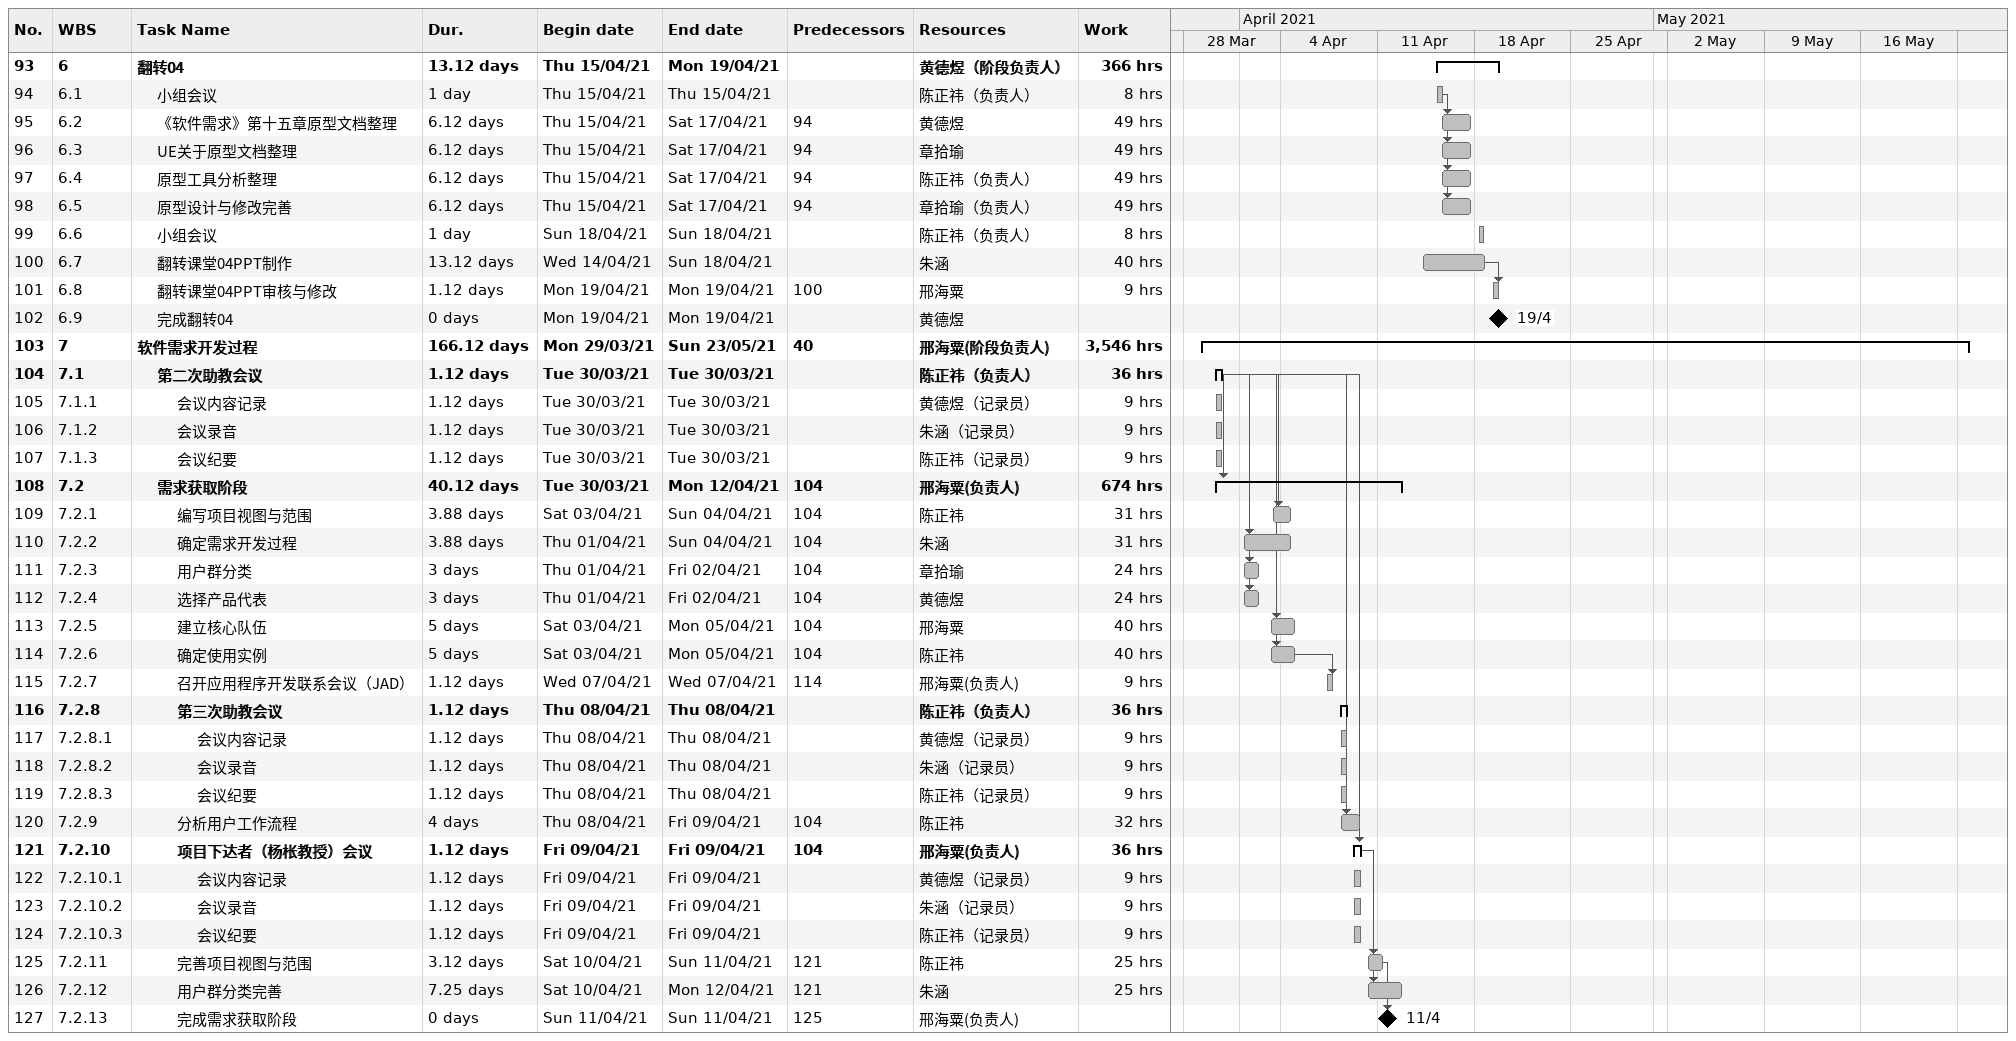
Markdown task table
| ID | WBS | Task | Duration | Start | Finish | Predecessors | Resources | Work (h) |
|---|---|---|---|---|---|---|---|---|
| 93 | 6 | **翻转04** | 13.12d | 2021-04-15 | 2021-04-19 |  | 黄德煜（阶段负责人） | 366 |
| 94 | 6.1 | 小组会议 | 1d | 2021-04-15 | 2021-04-15 |  | 陈正祎（负责人） | 8 |
| 95 | 6.2 | 《软件需求》第十五章原型文档整理 | 6.12d | 2021-04-15 | 2021-04-17 | 94 | 黄德煜 | 49 |
| 96 | 6.3 | UE关于原型文档整理 | 6.12d | 2021-04-15 | 2021-04-17 | 94 | 章拾瑜 | 49 |
| 97 | 6.4 | 原型工具分析整理 | 6.12d | 2021-04-15 | 2021-04-17 | 94 | 陈正祎（负责人） | 49 |
| 98 | 6.5 | 原型设计与修改完善 | 6.12d | 2021-04-15 | 2021-04-17 | 94 | 章拾瑜（负责人） | 49 |
| 99 | 6.6 | 小组会议 | 1d | 2021-04-18 | 2021-04-18 |  | 陈正祎（负责人） | 8 |
| 100 | 6.7 | 翻转课堂04PPT制作 | 13.12d | 2021-04-14 | 2021-04-18 |  | 朱涵 | 40 |
| 101 | 6.8 | 翻转课堂04PPT审核与修改 | 1.12d | 2021-04-19 | 2021-04-19 | 100 | 邢海粟 | 9 |
| 102 | 6.9 | 完成翻转04 | 0d | 2021-04-19 | 2021-04-19 |  | 黄德煜 |  |
| 103 | 7 | **软件需求开发过程** | 166.12d | 2021-03-29 | 2021-05-23 | 40 | 邢海粟(阶段负责人) | 3546 |
| 104 | 7.1 | **第二次助教会议** | 1.12d | 2021-03-30 | 2021-03-30 |  | 陈正祎（负责人） | 36 |
| 105 | 7.1.1 | 会议内容记录 | 1.12d | 2021-03-30 | 2021-03-30 |  | 黄德煜（记录员） | 9 |
| 106 | 7.1.2 | 会议录音 | 1.12d | 2021-03-30 | 2021-03-30 |  | 朱涵（记录员） | 9 |
| 107 | 7.1.3 | 会议纪要 | 1.12d | 2021-03-30 | 2021-03-30 |  | 陈正祎（记录员） | 9 |
| 108 | 7.2 | **需求获取阶段** | 40.12d | 2021-03-30 | 2021-04-12 | 104 | 邢海粟(负责人) | 674 |
| 109 | 7.2.1 | 编写项目视图与范围 | 3.88d | 2021-04-03 | 2021-04-04 | 104 | 陈正祎 | 31 |
| 110 | 7.2.2 | 确定需求开发过程 | 3.88d | 2021-04-01 | 2021-04-04 | 104 | 朱涵 | 31 |
| 111 | 7.2.3 | 用户群分类 | 3d | 2021-04-01 | 2021-04-02 | 104 | 章拾瑜 | 24 |
| 112 | 7.2.4 | 选择产品代表 | 3d | 2021-04-01 | 2021-04-02 | 104 | 黄德煜 | 24 |
| 113 | 7.2.5 | 建立核心队伍 | 5d | 2021-04-03 | 2021-04-05 | 104 | 邢海粟 | 40 |
| 114 | 7.2.6 | 确定使用实例 | 5d | 2021-04-03 | 2021-04-05 | 104 | 陈正祎 | 40 |
| 115 | 7.2.7 | 召开应用程序开发联系会议（JAD） | 1.12d | 2021-04-07 | 2021-04-07 | 114 | 邢海粟(负责人) | 9 |
| 116 | 7.2.8 | **第三次助教会议** | 1.12d | 2021-04-08 | 2021-04-08 |  | 陈正祎（负责人） | 36 |
| 117 | 7.2.8.1 | 会议内容记录 | 1.12d | 2021-04-08 | 2021-04-08 |  | 黄德煜（记录员） | 9 |
| 118 | 7.2.8.2 | 会议录音 | 1.12d | 2021-04-08 | 2021-04-08 |  | 朱涵（记录员） | 9 |
| 119 | 7.2.8.3 | 会议纪要 | 1.12d | 2021-04-08 | 2021-04-08 |  | 陈正祎（记录员） | 9 |
| 120 | 7.2.9 | 分析用户工作流程 | 4d | 2021-04-08 | 2021-04-09 | 104 | 陈正祎 | 32 |
| 121 | 7.2.10 | **项目下达者（杨枨教授）会议** | 1.12d | 2021-04-09 | 2021-04-09 | 104 | 邢海粟(负责人) | 36 |
| 122 | 7.2.10.1 | 会议内容记录 | 1.12d | 2021-04-09 | 2021-04-09 |  | 黄德煜（记录员） | 9 |
| 123 | 7.2.10.2 | 会议录音 | 1.12d | 2021-04-09 | 2021-04-09 |  | 朱涵（记录员） | 9 |
| 124 | 7.2.10.3 | 会议纪要 | 1.12d | 2021-04-09 | 2021-04-09 |  | 陈正祎（记录员） | 9 |
| 125 | 7.2.11 | 完善项目视图与范围 | 3.12d | 2021-04-10 | 2021-04-11 | 121 | 陈正祎 | 25 |
| 126 | 7.2.12 | 用户群分类完善 | 7.25d | 2021-04-10 | 2021-04-12 | 121 | 朱涵 | 25 |
| 127 | 7.2.13 | 完成需求获取阶段 | 0d | 2021-04-11 | 2021-04-11 | 125 | 邢海粟(负责人) |  |
